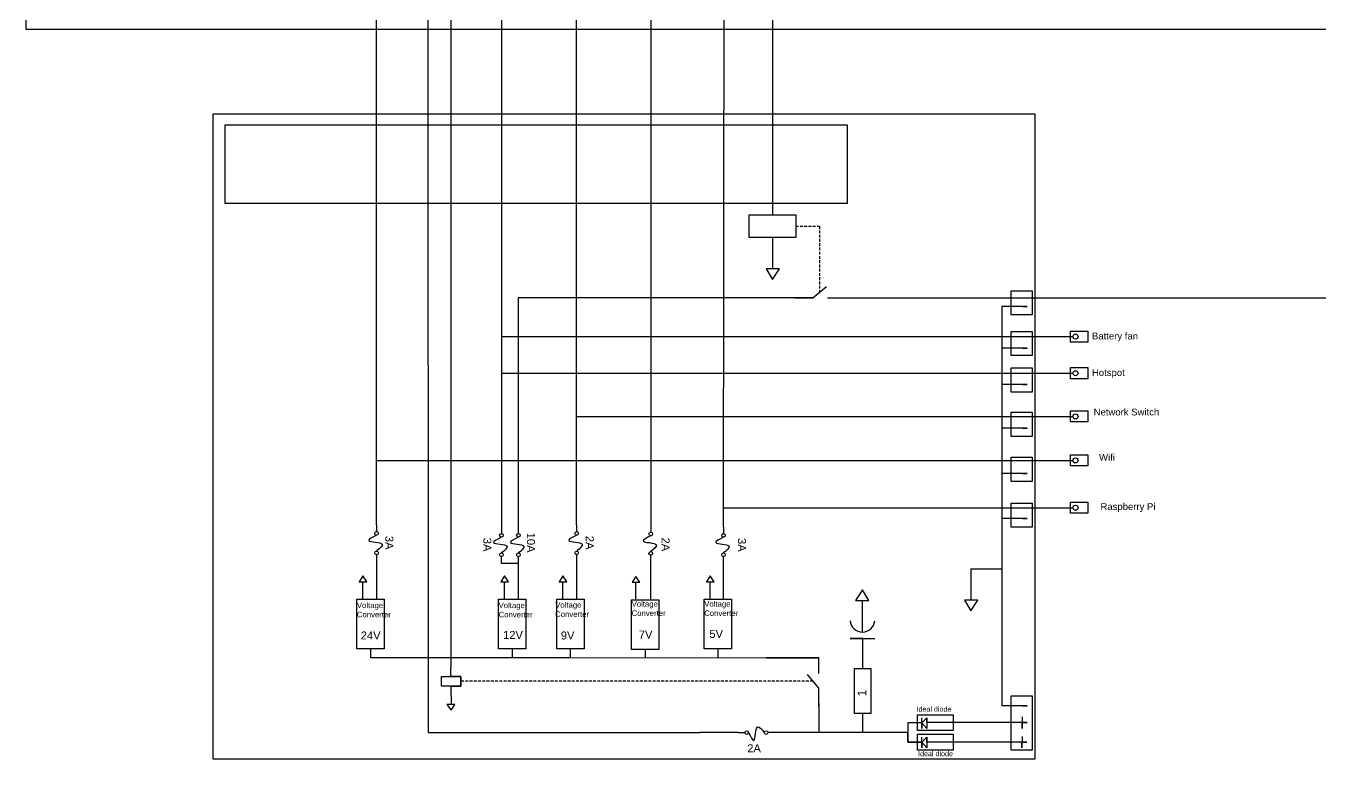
# Model space of a CAD drawing. Header units: inches. Extents: x -6006 to 28106, y 59 to 4778.
# Drawn here: x -5825 to -3545, y 424 to 1715 of the extents above; entities that cross this region are included whole.
import ezdxf

# ---------------------------------------------------------------- set-up
doc = ezdxf.new("R2010")
doc.units = ezdxf.units.IN
doc.header["$MEASUREMENT"] = 0
doc.linetypes.add('DASHED2', pattern=[0.375, 0.25, -0.125])
doc.styles.get("Standard").update_dxf_attribs({"font": 'arial.ttf'})

msp = doc.modelspace()

# ---------------------------------------------------------------- linework, layer by layer
at = {"color": 1, "ltscale": 20}
for p, q in [((-5116.6, 1811.3), (-5116.3, 470.4)), ((-4854.6, 1027.4), (-3980.4, 1027.4)), ((-5207, 949.9), (-3980.4, 949.9)), ((-4595.9, 866.4), (-3980.4, 866.4)), ((-5116.3, 470.4), (-4637.1, 470.4)), ((-4637.1, 470.4), (-4637.1, 470.4))]:
    msp.add_line(p, q, dxfattribs=at)
at = {"color": 3}
for p, q in [((-4509.6, 1342.5), (-4509.6, 1287.2)), ((-4160.3, 758.9), (-4160.3, 703.6)), ((-4351.2, 647.4), (-4351.2, 702.7))]:
    msp.add_line(p, q, dxfattribs=at)
for p, q in [((-5207, 836.4), (-5207, 824.4)), ((-4987.1, 832.9), (-4987.1, 821)), ((-4957.3, 832.9), (-4957.3, 821)), ((-4854.6, 836.4), (-4854.6, 824.4)), ((-4723.9, 836.4), (-4724.1, 823.5)), ((-4596, 832.9), (-4596, 821)), ((-5206.8, 771.8), (-5206.8, 783.7)), ((-4986.9, 768.3), (-4986.9, 780.3)), ((-4957.1, 768.3), (-4957.1, 780.3)), ((-4854.4, 771.8), (-4854.4, 783.7)), ((-4723.9, 770.9), (-4723.9, 782.8)), ((-4595.8, 768.3), (-4595.8, 780.3)), ((-4570.2, 470.2), (-4558.3, 470.2)), ((-4505.6, 470.4), (-4517.6, 470.4))]:
    msp.add_line(p, q)
at = {"color": 1}
for p, q in [((-5206.8, 705.3), (-5206.8, 771.8)), ((-4957.1, 705.3), (-4957.1, 768.3)), ((-4854.4, 705.3), (-4854.4, 771.8)), ((-4723.9, 704.4), (-4723.9, 770.9)), ((-4595.8, 705.3), (-4595.8, 768.3)), ((-4079.2, 487.8), (-4201.7, 487.8)), ((-4570.2, 470.2), (-4637.4, 470.4)), ((-4350.7, 470.4), (-4505.6, 470.4)), ((-4079.4, 453.5), (-4201.7, 453.5))]:
    msp.add_line(p, q, dxfattribs=at)
at = {"color": 3, "ltscale": 20}
msp.add_line((-4160.3, 758.9), (-4105.9, 758.9), dxfattribs=at)
at = {"color": 1}
for points in [[(-5824.7, 2011.2), (-5824.7, 1709.3), (-1912.3, 1709.3), (-1912.3, 3479.4), (-2280.6, 3479.4), (-2280.6, 3272.3), (-2151.7, 3272.3), (-2151.7, 3243.5), (-2129.2, 3243.5)], [(-4596, 832.9), (-4594.9, 1811.3)], [(-4438.7, 1236.3), (-4957.3, 1236.3), (-4957.3, 832.9)], [(-4957.1, 768.3), (-4986.9, 768.3)], [(-4865.3, 602.1), (-5217, 602.1), (-5217, 617.6)], [(-4968.1, 617.6), (-4968.1, 602.1)], [(-4520.3, 602.1), (-4428.2, 602.1), (-4428.2, 602.1), (-4428.2, 602.1), (-4520.3, 602.1), (-4520.3, 602.1), (-4520.3, 602.1), (-4648.2, 601.2), (-4648.2, 601.2), (-4648.2, 601.2), (-4865.3, 602.1), (-4865.3, 617.6)], [(-4428.2, 521.5), (-4428.2, 470.4)], [(-4246.8, 487.6), (-4271.5, 487.6), (-4271.5, 453.3), (-4246.8, 453.3), (-4271.5, 453.3), (-4271.5, 470.4), (-4350.7, 470.4), (-4350.7, 503.6)], [(-4069.9, 498), (-4070.1, 477.6), (-4070, 487.8), (-4061.3, 487.8), (-4079.2, 487.8)], [(-4070.1, 463.6), (-4070.3, 443.3), (-4070.2, 453.5), (-4061.5, 453.5), (-4079.4, 453.5)]]:
    msp.add_lwpolyline(points, dxfattribs=at)
at = {"color": 1, "ltscale": 20}
for points in [[(-5207, 836.4), (-5207, 1811.3)], [(-4987.1, 1811.3), (-4987.1, 832.9)], [(-4854.6, 836.4), (-4854.6, 1811.3)], [(-4723.9, 1811.3), (-4723.9, 836.4)], [(-4385.1, 1236.3), (-1559.9, 1236.3)], [(-4987.1, 1167.9), (-3980.4, 1167.9)], [(-4987.1, 1103.4), (-3980.4, 1103.4)], [(-4733.8, 616.7), (-4733.9, 601.5)], [(-4606, 617.6), (-4605.8, 601.5)]]:
    msp.add_lwpolyline(points, dxfattribs=at)
for points in [[(-5075.9, 1811.3), (-5075.9, 585.7), (-5075.9, 585.7), (-5075.9, 585.7)], [(-4470.2, 1236.3), (-4438.7, 1236.3), (-4414.5, 1256.1)], [(-4413, 1236.3), (-4385.1, 1236.3)], [(-4350.7, 583.2), (-4350.7, 635.9), (-4372.8, 635.9), (-4329.3, 635.9)], [(-4428.2, 574.2), (-4428.2, 602.1)], [(-5075.8, 535.1), (-5075.8, 552.1), (-5092.6, 552.1), (-5092.6, 568.9), (-5058.6, 568.9), (-5058.6, 552.3), (-5075.8, 552.1), (-5058.6, 552.3), (-5058.6, 568.9), (-5075.9, 568.9), (-5075.9, 585.7)], [(-4428.2, 517), (-4428.2, 548.5), (-4448, 572.7)], [(-4201.7, 487.8), (-4237.5, 487.8), (-4237.5, 477.5), (-4246.8, 487.6), (-4237.5, 496.2), (-4237.5, 487.8), (-4237.5, 496.2), (-4246.8, 487.6), (-4246.8, 477.6), (-4246.8, 487.6), (-4246.8, 477.5), (-4246.8, 496.2)], [(-4201.7, 453.5), (-4237.5, 453.5), (-4237.5, 443.1), (-4246.8, 453.3), (-4237.5, 461.9), (-4237.5, 453.5), (-4237.5, 461.9), (-4246.8, 453.3), (-4246.8, 443.2), (-4246.8, 453.3), (-4246.8, 443.1), (-4246.8, 461.9)]]:
    msp.add_lwpolyline(points)
at = {"ltscale": 20}
msp.add_lwpolyline([(-4509.6, 1811.3), (-4509.6, 1382.2)], dxfattribs=at)
at = {"color": 5, "ltscale": 20}
msp.add_lwpolyline([(-5494.7, 1560.4), (-4047.7, 1560.4), (-4047.7, 423.5), (-5494.7, 423.5)], close=True, dxfattribs=at)
at = {"color": 6}
for points in [[(-5473.7, 1540.8), (-4378.2, 1540.8), (-4378.2, 1402.4), (-5473.7, 1402.4)], [(-4089.1, 1248.7), (-4052.3, 1248.7), (-4052.3, 1206), (-4089.1, 1206)], [(-4089.1, 1177.1), (-4052.3, 1177.1), (-4052.3, 1134.4), (-4089.1, 1134.4)], [(-4089.1, 1112.6), (-4052.3, 1112.6), (-4052.3, 1069.9), (-4089.1, 1069.9)], [(-4089.1, 1034.7), (-4052.3, 1034.7), (-4052.3, 991.9), (-4089.1, 991.9)], [(-4089.1, 955.3), (-4052.3, 955.3), (-4052.3, 912.6), (-4089.1, 912.6)], [(-4089.1, 874.6), (-4052.3, 874.6), (-4052.3, 831.9), (-4089.1, 831.9)], [(-4089.1, 534.9), (-4052.3, 534.9), (-4052.3, 439.1), (-4089.1, 439.1)]]:
    msp.add_lwpolyline(points, close=True, dxfattribs=at)
at = {"ltscale": 20}
msp.add_lwpolyline([(-4550.6, 1382.2), (-4468.6, 1382.2), (-4468.6, 1342.5), (-4550.6, 1342.5)], close=True, dxfattribs=at)
at = {"linetype": 'DASHED2', "ltscale": 20}
for points in [[(-4468.6, 1362.4), (-4426.6, 1362.4), (-4426.6, 1246.2)], [(-4438.1, 560.6), (-5058.6, 560.6)]]:
    msp.add_lwpolyline(points, dxfattribs=at)
at = {"color": 3}
for points in [[(-4497.1, 1287.2), (-4520.9, 1287.2), (-4509.6, 1268.3), (-4497.1, 1287.2)], [(-4069.5, 1220.8), (-4069.5, 1220.8), (-4069.5, 1220.8), (-4060.8, 1220.8), (-4105.9, 1220.8)], [(-4069.5, 1147.3), (-4069.5, 1147.3), (-4069.5, 1147.3), (-4060.8, 1147.3), (-4105.9, 1147.3)], [(-4069.5, 1083.8), (-4069.5, 1083.8), (-4069.5, 1083.8), (-4060.8, 1083.8), (-4105.9, 1083.8)], [(-4069.5, 1006.3), (-4069.5, 1006.3), (-4069.5, 1006.3), (-4060.8, 1006.3), (-4105.9, 1006.3)], [(-4069.5, 926.8), (-4069.5, 926.8), (-4069.5, 926.8), (-4060.8, 926.8), (-4105.9, 926.8)], [(-4069.5, 847.3), (-4069.5, 847.3), (-4069.5, 847.3), (-4060.8, 847.3), (-4105.9, 847.3)], [(-5231.4, 705.3), (-5231.4, 736), (-5224.2, 736), (-5231.4, 746.2), (-5237.9, 736), (-5231.4, 736)], [(-4981.7, 705.3), (-4981.7, 736), (-4974.6, 736), (-4981.7, 746.2), (-4988.2, 736), (-4981.7, 736)], [(-4879, 705.3), (-4879, 736), (-4871.8, 736), (-4879, 746.2), (-4885.5, 736), (-4879, 736)], [(-4750.3, 704.4), (-4750.3, 735.1), (-4743.2, 735.1), (-4750.3, 745.3), (-4756.8, 735.1), (-4750.3, 735.1)], [(-4619.5, 705.3), (-4619.5, 736), (-4612.3, 736), (-4619.5, 746.2), (-4626, 736), (-4619.5, 736)], [(-4363.7, 702.7), (-4339.9, 702.7), (-4351.2, 721.7), (-4363.7, 702.7)], [(-4147.9, 703.6), (-4171.6, 703.6), (-4160.3, 684.7), (-4147.9, 703.6)], [(-5075.8, 535.1), (-5075.8, 519.7), (-5083, 519.7), (-5075.8, 509.5), (-5069.3, 519.7), (-5075.8, 519.7)], [(-4069.5, 517.3), (-4069.5, 517.3), (-4069.5, 517.3), (-4060.8, 517.3), (-4105.9, 517.3)]]:
    msp.add_lwpolyline(points, dxfattribs=at)
at = {"color": 3, "ltscale": 20}
msp.add_lwpolyline([(-4105.9, 1220.8), (-4105.9, 517.3)], dxfattribs=at)
for points in [[(-3953.9, 1177.7), (-3953.9, 1158.2), (-3984.9, 1158.2), (-3984.9, 1177.7)], [(-3953.9, 1113.2), (-3953.9, 1093.7), (-3984.9, 1093.7), (-3984.9, 1113.2)], [(-3953.9, 1037.2), (-3953.9, 1017.7), (-3984.9, 1017.7), (-3984.9, 1037.2)], [(-3953.9, 959.7), (-3953.9, 940.2), (-3984.9, 940.2), (-3984.9, 959.7)], [(-3953.9, 876.2), (-3953.9, 856.7), (-3984.9, 856.7), (-3984.9, 876.2)], [(-5193.8, 617.6), (-5241.6, 617.6), (-5241.6, 705.3), (-5193.8, 705.3)], [(-4944.2, 617.6), (-4992, 617.6), (-4992, 705.3), (-4944.2, 705.3)], [(-4841.5, 617.6), (-4889.2, 617.6), (-4889.2, 705.3), (-4841.5, 705.3)], [(-4709.9, 616.7), (-4757.7, 616.7), (-4757.7, 704.4), (-4709.9, 704.4)], [(-4582.1, 617.6), (-4629.8, 617.6), (-4629.8, 705.3), (-4582.1, 705.3)], [(-4365.2, 583.2), (-4336.3, 583.2), (-4336.3, 503.6), (-4365.2, 503.6)], [(-4254.3, 501.8), (-4191.2, 501.8), (-4191.2, 473.8), (-4254.3, 473.8)], [(-4254.3, 467.5), (-4191.2, 467.5), (-4191.2, 439.4), (-4254.3, 439.4)]]:
    msp.add_lwpolyline(points, close=True)
for centre, radius in [((-3975.9, 1167.9), 4.45), ((-3975.9, 1103.4), 4.45), ((-3975.9, 1027.4), 4.45), ((-3975.9, 949.9), 4.45), ((-3975.9, 866.4), 4.45), ((-5206.9, 821.2), 3.21), ((-4987, 817.8), 3.21), ((-4957.2, 817.8), 3.21), ((-4854.5, 821.2), 3.21), ((-4724, 820.3), 3.21), ((-4595.9, 817.8), 3.21), ((-5206.9, 786.9), 3.21), ((-4987, 783.5), 3.21), ((-4957.2, 783.5), 3.21), ((-4854.5, 786.9), 3.21), ((-4724, 786), 3.21), ((-4595.9, 783.5), 3.21), ((-4555.1, 470.3), 3.21), ((-4520.8, 470.3), 3.21)]:
    msp.add_circle(centre, radius)
msp.add_arc((-4351.2, 669.3), 21.9, 186.2232, 353.7768)
for points in [[(-5206.9, 818), (-5220.7, 808.6), (-5197.1, 802), (-5206.9, 790.2)], [(-4987, 814.6), (-5000.8, 805.1), (-4977.2, 798.6), (-4987, 786.7)], [(-4957.2, 814.6), (-4970.9, 805.1), (-4947.4, 798.6), (-4957.2, 786.7)], [(-4854.5, 818), (-4868.3, 808.6), (-4844.7, 802), (-4854.5, 790.2)], [(-4724, 817.1), (-4737.7, 807.7), (-4714.2, 801.1), (-4724, 789.2)], [(-4595.9, 814.6), (-4609.6, 805.1), (-4586.1, 798.6), (-4595.9, 786.7)], [(-4551.9, 470.3), (-4542.4, 456.6), (-4535.9, 480.2), (-4524, 470.3)]]:
    msp.add_spline(points, degree=3)

# ---------------------------------------------------------------- texts
at = {"color": 7, "linetype": 'DASHED2', "ltscale": 20, "true_color": 0xffffff}
for s, p in [('Battery fan', (-3946.9, 1162.9)), ('Hotspot', (-3946.9, 1098.4)), ('Network Switch', (-3943.9, 1029)), ('Wifi', (-3934.4, 949.1)), ('Raspberry Pi', (-3931.9, 862.4))]:
    msp.add_text(s, height=12, dxfattribs=at).set_placement(p)
for s, height, rotation, p in [('10A', 14.1, 270, (-4942.1, 822.5)), ('3A', 14.1, 270, (-5191.5, 816.9)), ('3A', 14.1, 270, (-5018.9, 813.5)), ('2A', 14.1, 270, (-4838.5, 816.9)), ('2A', 14.1, 270, (-4704.9, 813.9)), ('3A', 14.1, 270, (-4570.4, 813)), ('1', 15.1, 90, (-4344.6, 534))]:
    msp.add_text(s, height=height, rotation=rotation).set_placement(p)
for s, height, p in [('24V', 14.1, (-5234.9, 634.3)), ('12V', 14.1, (-4984.2, 635.1)), ('9V', 14.1, (-4882.5, 634.3)), ('7V', 14.1, (-4745.1, 635.8)), ('5V', 14.1, (-4620.8, 637.1)), ('Ideal diode', 8.988, (-4255.9, 507.1)), ('2A', 14.1, (-4554.1, 435.5)), ('Ideal diode', 8.988, (-4253.2, 428.6))]:
    msp.add_text(s, height=height).set_placement(p)
at = {"color": 1, "ltscale": 20, "char_height": 9.752, "attachment_point": 1}
for insert in [(-5241.6, 699.3), (-4992, 699.3), (-4892.4, 700), (-4757.7, 701.8), (-4629.8, 701.8)]:
    msp.add_mtext_dynamic_manual_height_columns('{\\C256;Voltage Converter}', width=3.415, gutter_width=48.8, heights=[0], dxfattribs=dict(at, insert=insert))

doc.saveas('drawing.dxf')
